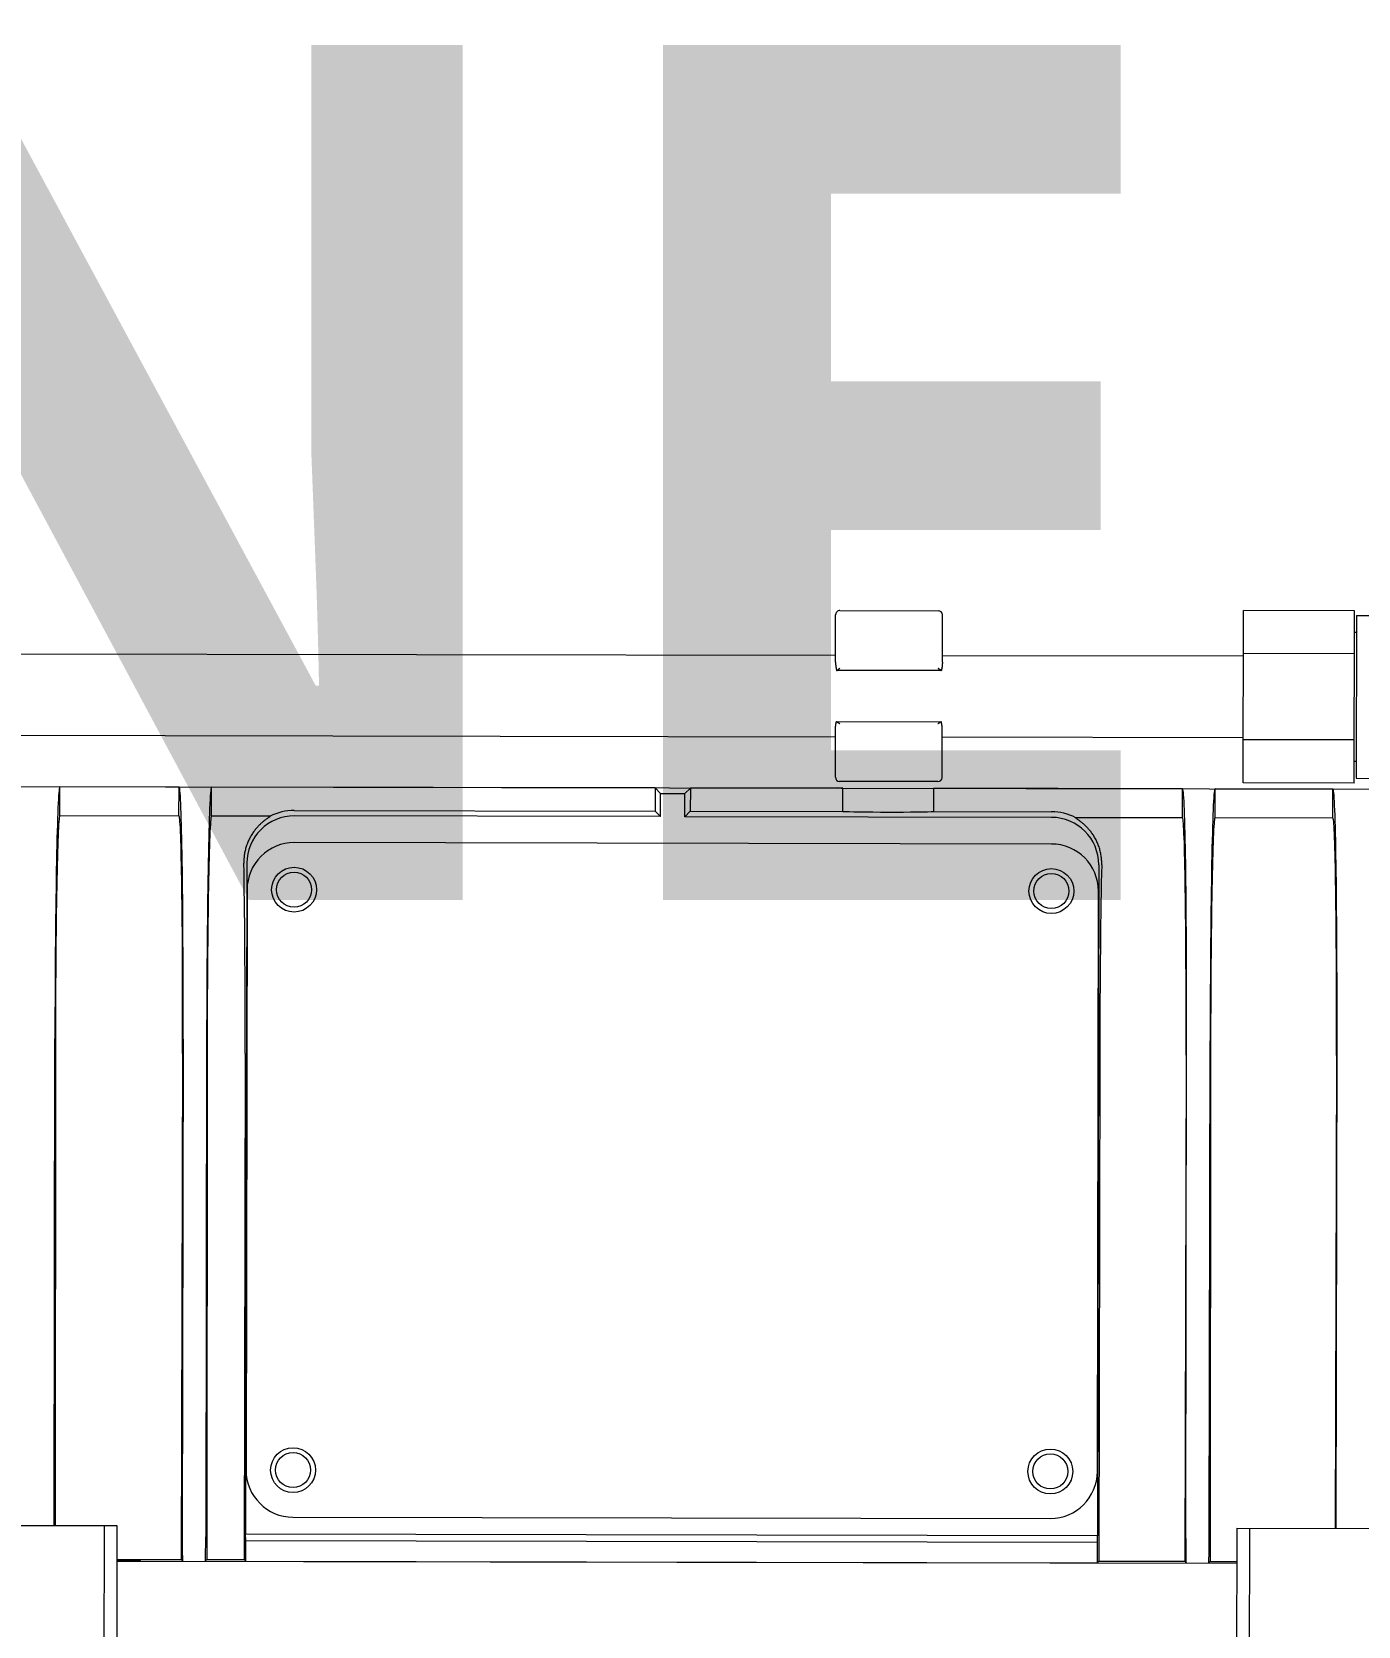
# Model space of a CAD drawing. Extents: x 766778 to 845620, y 133762 to 209800.
# Drawn here: x 786022.2 to 786332.5, y 191457.1 to 191830.1 of the extents above; entities that cross this region are included whole.
import ezdxf

# ---------------------------------------------------------------- set-up
doc = ezdxf.new("R2010")
doc.units = 0
doc.header["$MEASUREMENT"] = 0
doc.layers.get('0').update_dxf_attribs({"color": 1, "linetype": 'CONTINUOUS'})
doc.layers.add('LA-4748_SHOWN', color=2, linetype='CONTINUOUS', lineweight=53)

# ---------------------------------------------------------------- blocks, each defined once
blk = doc.blocks.new('ENGINE')
at = {"layer": 'LA-4748_SHOWN', "color": 252, "lineweight": 5}
for p, q in [((945163.52, 206374.88), (945163.58, 206385.94)), ((945164.58, 206386.93), (945187.58, 206386.81)), ((945188.52, 206374.74), (945188.58, 206385.81)), ((945258.77, 206346.28), (945258.98, 206386.6)), ((945284.77, 206346.14), (945284.98, 206386.46)), ((945285.47, 206385.35), (945285.27, 206347.25)), ((944912.53, 206377.78), (945163.53, 206376.46)), ((945163.52, 206374.88), (945163.52, 206374.8)), ((945163.52, 206374.8), (945163.52, 206374.71)), ((945163.52, 206374.71), (945163.52, 206374.63)), ((945163.52, 206374.63), (945163.52, 206374.55)), ((945163.52, 206374.55), (945163.53, 206374.47)), ((945188.52, 206374.66), (945188.51, 206374.58)), ((945188.51, 206374.58), (945188.51, 206374.5)), ((945188.51, 206374.5), (945188.51, 206374.42)), ((945188.52, 206374.74), (945188.52, 206374.66)), ((945188.53, 206376.33), (945258.92, 206375.96)), ((945163.53, 206374.47), (945163.53, 206374.39)), ((945163.53, 206374.39), (945163.54, 206374.31)), ((945163.54, 206374.31), (945163.54, 206374.23)), ((945163.54, 206374.23), (945163.55, 206374.15)), ((945163.55, 206374.15), (945163.56, 206374.06)), ((945163.56, 206374.06), (945163.57, 206373.98)), ((945163.57, 206373.98), (945163.57, 206373.9)), ((945163.57, 206373.9), (945163.58, 206373.82)), ((945163.58, 206373.82), (945163.59, 206373.74)), ((945163.59, 206373.74), (945163.61, 206373.66)), ((945163.61, 206373.66), (945163.62, 206373.58)), ((945163.62, 206373.58), (945163.63, 206373.5)), ((945163.63, 206373.5), (945163.64, 206373.42)), ((945163.64, 206373.42), (945163.66, 206373.34)), ((945163.66, 206373.34), (945163.67, 206373.26)), ((945163.67, 206373.26), (945163.69, 206373.18)), ((945163.69, 206373.18), (945163.71, 206373.1)), ((945163.71, 206373.1), (945163.72, 206373.02)), ((945163.72, 206373.02), (945163.74, 206372.94)), ((945163.74, 206372.94), (945163.77, 206372.95)), ((945163.74, 206372.94), (945163.75, 206372.94)), ((945163.75, 206372.94), (945163.76, 206372.93)), ((945163.75, 206372.94), (945163.75, 206372.94)), ((945163.76, 206372.93), (945163.77, 206372.93)), ((945163.76, 206372.93), (945163.76, 206372.93)), ((945163.77, 206372.95), (945163.8, 206372.96)), ((945163.77, 206372.93), (945163.78, 206372.93)), ((945163.77, 206372.93), (945163.77, 206372.93)), ((945163.78, 206372.93), (945163.79, 206372.93)), ((945163.78, 206372.93), (945163.78, 206372.93)), ((945163.79, 206372.93), (945163.8, 206372.92)), ((945163.8, 206372.96), (945163.82, 206372.97)), ((945163.8, 206372.92), (945163.81, 206372.92)), ((945163.81, 206372.92), (945163.82, 206372.92)), ((945163.81, 206372.92), (945163.81, 206372.92)), ((945163.82, 206372.97), (945163.85, 206372.99)), ((945163.82, 206372.92), (945163.83, 206372.92)), ((945163.83, 206372.92), (945163.84, 206372.92)), ((945163.83, 206372.92), (945163.83, 206372.92)), ((945163.84, 206372.92), (945163.85, 206372.92)), ((945163.85, 206372.99), (945163.88, 206373)), ((945163.85, 206372.92), (945163.86, 206372.92)), ((945163.85, 206372.92), (945163.85, 206372.92)), ((945163.86, 206372.92), (945163.87, 206372.92)), ((945163.86, 206372.92), (945163.86, 206372.92)), ((945163.87, 206372.92), (945163.87, 206372.92)), ((945188.14, 206372.79), (945163.87, 206372.92)), ((945163.88, 206373), (945163.91, 206373.02)), ((945163.91, 206373.02), (945163.95, 206373.04)), ((945163.95, 206373.04), (945163.98, 206373.06)), ((945163.98, 206373.06), (945164.01, 206373.08)), ((945164.01, 206373.08), (945164.04, 206373.1)), ((945164.04, 206373.1), (945164.07, 206373.12)), ((945164.07, 206373.12), (945164.11, 206373.14)), ((945164.11, 206373.14), (945164.14, 206373.16)), ((945164.14, 206373.16), (945164.17, 206373.18)), ((945164.17, 206373.18), (945164.21, 206373.2)), ((945164.21, 206373.2), (945164.24, 206373.23)), ((945164.24, 206373.23), (945164.27, 206373.25)), ((945164.27, 206373.25), (945164.31, 206373.27)), ((945164.31, 206373.27), (945164.34, 206373.3)), ((945164.34, 206373.3), (945164.37, 206373.32)), ((945164.37, 206373.32), (945164.41, 206373.34)), ((945164.41, 206373.34), (945164.51, 206373.41)), ((945187.54, 206373.27), (945187.51, 206373.29)), ((945187.58, 206373.25), (945187.54, 206373.27)), ((945187.61, 206373.22), (945187.58, 206373.25)), ((945187.64, 206373.2), (945187.61, 206373.22)), ((945187.68, 206373.17), (945187.64, 206373.2)), ((945187.71, 206373.15), (945187.68, 206373.17)), ((945187.75, 206373.13), (945187.71, 206373.15)), ((945187.78, 206373.1), (945187.75, 206373.13)), ((945187.81, 206373.08), (945187.78, 206373.1)), ((945187.85, 206373.06), (945187.81, 206373.08)), ((945187.88, 206373.03), (945187.85, 206373.06)), ((945187.91, 206373.01), (945187.88, 206373.03)), ((945187.94, 206372.99), (945187.91, 206373.01)), ((945187.98, 206372.97), (945187.94, 206372.99)), ((945188.01, 206372.95), (945187.98, 206372.97)), ((945188.04, 206372.93), (945188.01, 206372.95)), ((945188.07, 206372.91), (945188.04, 206372.93)), ((945188.1, 206372.89), (945188.07, 206372.91)), ((945188.13, 206372.88), (945188.1, 206372.89)), ((945188.16, 206372.86), (945188.13, 206372.88)), ((945188.15, 206372.79), (945188.14, 206372.79)), ((945188.15, 206372.79), (945188.16, 206372.79)), ((945188.19, 206372.85), (945188.16, 206372.86)), ((945188.17, 206372.79), (945188.16, 206372.79)), ((945188.17, 206372.79), (945188.17, 206372.79)), ((945188.17, 206372.79), (945188.19, 206372.79)), ((945188.22, 206372.83), (945188.19, 206372.85)), ((945188.19, 206372.79), (945188.19, 206372.79)), ((945188.2, 206372.79), (945188.19, 206372.79)), ((945188.2, 206372.79), (945188.2, 206372.79)), ((945188.21, 206372.79), (945188.2, 206372.79)), ((945188.21, 206372.8), (945188.21, 206372.79)), ((945188.22, 206372.8), (945188.21, 206372.8)), ((945188.25, 206372.82), (945188.22, 206372.83)), ((945188.23, 206372.8), (945188.22, 206372.8)), ((945188.23, 206372.8), (945188.23, 206372.8)), ((945188.24, 206372.8), (945188.23, 206372.8)), ((945188.24, 206372.8), (945188.24, 206372.8)), ((945188.25, 206372.8), (945188.24, 206372.8)), ((945188.27, 206372.81), (945188.25, 206372.82)), ((945188.26, 206372.81), (945188.25, 206372.8)), ((945188.25, 206372.8), (945188.25, 206372.8)), ((945188.26, 206372.81), (945188.26, 206372.81)), ((945188.27, 206372.81), (945188.26, 206372.81)), ((945188.29, 206372.89), (945188.27, 206372.81)), ((945188.27, 206372.81), (945188.27, 206372.81)), ((945188.31, 206372.97), (945188.29, 206372.89)), ((945188.33, 206373.05), (945188.31, 206372.97)), ((945188.34, 206373.13), (945188.33, 206373.05)), ((945188.36, 206373.21), (945188.34, 206373.13)), ((945188.38, 206373.29), (945188.36, 206373.21)), ((945188.39, 206373.37), (945188.38, 206373.29)), ((945188.4, 206373.45), (945188.39, 206373.37)), ((945188.42, 206373.53), (945188.4, 206373.45)), ((945188.43, 206373.61), (945188.42, 206373.53)), ((945188.44, 206373.69), (945188.43, 206373.61)), ((945188.45, 206373.77), (945188.44, 206373.69)), ((945188.46, 206373.85), (945188.45, 206373.77)), ((945188.47, 206373.93), (945188.46, 206373.85)), ((945188.48, 206374.01), (945188.47, 206373.93)), ((945188.49, 206374.1), (945188.48, 206374.01)), ((945188.5, 206374.26), (945188.49, 206374.18)), ((945188.49, 206374.18), (945188.49, 206374.1)), ((945188.51, 206374.42), (945188.5, 206374.34)), ((945188.5, 206374.34), (945188.5, 206374.26)), ((945163.46, 206359.57), (945163.47, 206359.65)), ((945163.47, 206359.73), (945163.48, 206359.81)), ((945163.47, 206359.65), (945163.47, 206359.73)), ((945163.48, 206359.81), (945163.49, 206359.89)), ((945163.49, 206359.89), (945163.5, 206359.98)), ((945163.5, 206359.98), (945163.51, 206360.06)), ((945163.51, 206360.06), (945163.52, 206360.14)), ((945163.52, 206360.14), (945163.54, 206360.22)), ((945163.54, 206360.22), (945163.55, 206360.3)), ((945163.55, 206360.3), (945163.56, 206360.38)), ((945163.56, 206360.38), (945163.58, 206360.46)), ((945163.58, 206360.46), (945163.59, 206360.54)), ((945163.59, 206360.54), (945163.61, 206360.62)), ((945163.61, 206360.62), (945163.62, 206360.7)), ((945163.62, 206360.7), (945163.64, 206360.78)), ((945163.64, 206360.78), (945163.66, 206360.86)), ((945163.66, 206360.86), (945163.68, 206360.94)), ((945163.68, 206360.94), (945163.7, 206360.93)), ((945163.68, 206360.94), (945163.69, 206360.94)), ((945163.68, 206360.94), (945163.68, 206360.94)), ((945163.69, 206360.94), (945163.7, 206360.94)), ((945163.69, 206360.94), (945163.69, 206360.94)), ((945163.7, 206360.94), (945163.71, 206360.95)), ((945163.7, 206360.93), (945163.73, 206360.91)), ((945163.71, 206360.95), (945163.72, 206360.95)), ((945163.72, 206360.95), (945163.73, 206360.95)), ((945163.72, 206360.95), (945163.72, 206360.95)), ((945163.73, 206360.95), (945163.74, 206360.95)), ((945163.73, 206360.95), (945163.73, 206360.95)), ((945163.73, 206360.91), (945163.76, 206360.9)), ((945163.74, 206360.95), (945163.75, 206360.95)), ((945163.74, 206360.95), (945163.74, 206360.95)), ((945163.75, 206360.95), (945163.76, 206360.95)), ((945163.75, 206360.95), (945163.75, 206360.95)), ((945163.76, 206360.95), (945163.77, 206360.96)), ((945163.76, 206360.9), (945163.79, 206360.89)), ((945163.77, 206360.96), (945163.78, 206360.96)), ((945163.77, 206360.96), (945163.77, 206360.96)), ((945163.78, 206360.96), (945163.79, 206360.96)), ((945163.78, 206360.96), (945163.78, 206360.96)), ((945163.79, 206360.96), (945163.8, 206360.96)), ((945163.79, 206360.96), (945163.79, 206360.96)), ((945163.79, 206360.89), (945163.82, 206360.87)), ((945163.8, 206360.96), (945163.81, 206360.96)), ((945163.81, 206360.96), (945188.08, 206360.83)), ((945163.82, 206360.87), (945163.85, 206360.85)), ((945163.85, 206360.85), (945163.88, 206360.84)), ((945163.88, 206360.84), (945163.91, 206360.82)), ((945163.91, 206360.82), (945163.94, 206360.8)), ((945163.94, 206360.8), (945163.98, 206360.78)), ((945163.98, 206360.78), (945164.01, 206360.76)), ((945164.01, 206360.76), (945164.04, 206360.73)), ((945164.04, 206360.73), (945164.07, 206360.71)), ((945164.07, 206360.71), (945164.11, 206360.69)), ((945164.11, 206360.69), (945164.14, 206360.67)), ((945164.14, 206360.67), (945164.17, 206360.64)), ((945164.17, 206360.64), (945164.21, 206360.62)), ((945164.21, 206360.62), (945164.24, 206360.6)), ((945164.24, 206360.6), (945164.27, 206360.57)), ((945164.27, 206360.57), (945164.31, 206360.55)), ((945164.31, 206360.55), (945164.34, 206360.53)), ((945164.34, 206360.53), (945164.37, 206360.5)), ((945164.37, 206360.5), (945164.44, 206360.45)), ((945187.48, 206360.36), (945187.44, 206360.33)), ((945187.51, 206360.38), (945187.48, 206360.36)), ((945187.54, 206360.4), (945187.51, 206360.38)), ((945187.58, 206360.43), (945187.54, 206360.4)), ((945187.61, 206360.45), (945187.58, 206360.43)), ((945187.65, 206360.47), (945187.61, 206360.45)), ((945187.68, 206360.5), (945187.65, 206360.47)), ((945187.71, 206360.52), (945187.68, 206360.5)), ((945187.75, 206360.54), (945187.71, 206360.52)), ((945187.78, 206360.57), (945187.75, 206360.54)), ((945187.81, 206360.59), (945187.78, 206360.57)), ((945187.85, 206360.61), (945187.81, 206360.59)), ((945187.88, 206360.63), (945187.85, 206360.61)), ((945187.91, 206360.65), (945187.88, 206360.63)), ((945187.94, 206360.67), (945187.91, 206360.65)), ((945187.98, 206360.69), (945187.94, 206360.67)), ((945188.01, 206360.71), (945187.98, 206360.69)), ((945188.04, 206360.73), (945188.01, 206360.71)), ((945188.07, 206360.74), (945188.04, 206360.73)), ((945188.1, 206360.76), (945188.07, 206360.74)), ((945188.08, 206360.83), (945188.09, 206360.83)), ((945188.09, 206360.83), (945188.09, 206360.83)), ((945188.09, 206360.83), (945188.11, 206360.83)), ((945188.13, 206360.77), (945188.1, 206360.76)), ((945188.11, 206360.83), (945188.12, 206360.83)), ((945188.13, 206360.83), (945188.12, 206360.83)), ((945188.13, 206360.83), (945188.13, 206360.83)), ((945188.14, 206360.82), (945188.13, 206360.83)), ((945188.16, 206360.79), (945188.13, 206360.77)), ((945188.15, 206360.82), (945188.14, 206360.82)), ((945188.15, 206360.82), (945188.15, 206360.82)), ((945188.16, 206360.82), (945188.15, 206360.82)), ((945188.16, 206360.82), (945188.16, 206360.82)), ((945188.17, 206360.82), (945188.16, 206360.82)), ((945188.18, 206360.8), (945188.16, 206360.79)), ((945188.17, 206360.82), (945188.17, 206360.82)), ((945188.18, 206360.82), (945188.17, 206360.82)), ((945188.18, 206360.82), (945188.18, 206360.82)), ((945188.19, 206360.81), (945188.18, 206360.82)), ((945188.21, 206360.81), (945188.18, 206360.8)), ((945188.19, 206360.81), (945188.19, 206360.81)), ((945188.2, 206360.81), (945188.19, 206360.81)), ((945188.2, 206360.81), (945188.21, 206360.81)), ((945188.23, 206360.73), (945188.21, 206360.81)), ((945188.25, 206360.65), (945188.23, 206360.73)), ((945188.26, 206360.57), (945188.25, 206360.65)), ((945188.28, 206360.49), (945188.26, 206360.57)), ((945188.29, 206360.41), (945188.28, 206360.49)), ((945188.31, 206360.33), (945188.29, 206360.41)), ((945188.32, 206360.25), (945188.31, 206360.33)), ((945188.33, 206360.17), (945188.32, 206360.25)), ((945188.35, 206360.09), (945188.33, 206360.17)), ((945188.36, 206360.01), (945188.35, 206360.09)), ((945188.37, 206359.93), (945188.36, 206360.01)), ((945188.38, 206359.84), (945188.37, 206359.93)), ((945188.39, 206359.76), (945188.38, 206359.84)), ((945188.39, 206359.68), (945188.39, 206359.76)), ((945188.4, 206359.6), (945188.39, 206359.68)), ((945188.41, 206359.52), (945188.4, 206359.6)), ((944912.43, 206358.73), (945163.43, 206357.41)), ((945163.38, 206347.94), (945163.43, 206359)), ((945163.43, 206359), (945163.44, 206359.08)), ((945163.44, 206359.33), (945163.45, 206359.41)), ((945163.44, 206359.25), (945163.44, 206359.33)), ((945163.44, 206359.16), (945163.44, 206359.25)), ((945163.44, 206359.08), (945163.44, 206359.16)), ((945163.45, 206359.49), (945163.46, 206359.57)), ((945163.45, 206359.41), (945163.45, 206359.49)), ((945188.38, 206347.81), (945188.43, 206358.87)), ((945188.42, 206359.44), (945188.41, 206359.52)), ((945188.42, 206359.36), (945188.42, 206359.44)), ((945188.42, 206359.28), (945188.42, 206359.36)), ((945188.43, 206359.2), (945188.42, 206359.28)), ((945188.43, 206359.11), (945188.43, 206359.2)), ((945188.43, 206359.03), (945188.43, 206359.11)), ((945188.43, 206358.95), (945188.43, 206359.03)), ((945188.43, 206358.87), (945188.43, 206358.95)), ((945188.43, 206357.28), (945258.82, 206356.91)), ((945284.82, 206356.22), (945258.82, 206356.36)), ((945285.29, 206351.22), (945284.79, 206351.22)), ((944889.22, 206346.84), (945163.85, 206345.39)), ((944981.87, 206346.25), (944981.92, 206346.3)), ((944981.89, 206339.52), (944981.92, 206346.3)), ((945009.81, 206346.15), (944981.92, 206346.3)), ((945009.76, 206339.38), (945009.81, 206346.15)), ((945009.81, 206346.15), (945009.86, 206346.1)), ((945017.42, 206346.11), (945017.37, 206346.06)), ((945017.39, 206339.34), (945017.42, 206346.11)), ((945121.19, 206345.57), (945017.42, 206346.11)), ((945121.19, 206345.57), (945121.16, 206340.17)), ((945121.19, 206345.57), (945122.49, 206344.25)), ((945129.44, 206345.52), (945128.12, 206344.22)), ((945129.44, 206345.52), (945129.41, 206340.12)), ((945165.11, 206345.36), (945129.44, 206345.52)), ((945187.37, 206346.81), (945164.37, 206346.93)), ((945164.76, 206345.39), (945166.02, 206345.29)), ((945165.08, 206339.93), (945165.11, 206345.36)), ((945165.11, 206345.39), (945294.86, 206344.7)), ((945186.38, 206339.82), (945186.41, 206345.27)), ((945244.6, 206344.92), (945186.41, 206345.27)), ((945244.56, 206338.14), (945244.6, 206344.92)), ((945244.65, 206344.87), (945244.6, 206344.92)), ((945252.17, 206344.83), (945252.22, 206344.88)), ((945252.19, 206338.1), (945252.22, 206344.88)), ((945279.8, 206344.73), (945252.22, 206344.88)), ((945284.77, 206346.14), (945258.77, 206346.28)), ((945279.76, 206337.96), (945279.8, 206344.73)), ((945279.85, 206344.68), (945279.8, 206344.73)), ((945285.27, 206347.25), (945329.87, 206347.01)), ((945122.47, 206338.85), (945122.49, 206344.25)), ((945122.49, 206344.25), (945128.12, 206344.22)), ((945128.09, 206338.82), (945128.12, 206344.22)), ((944981.85, 206339.48), (944981.89, 206339.52)), ((945009.76, 206339.38), (944981.89, 206339.52)), ((945009.81, 206339.33), (945009.76, 206339.38)), ((945017.35, 206339.29), (945017.39, 206339.34)), ((945031.06, 206339.26), (945017.39, 206339.34)), ((945028.59, 206337.23), (945028.46, 206337.09)), ((945028.73, 206337.36), (945028.59, 206337.23)), ((945028.87, 206337.49), (945028.73, 206337.36)), ((945029.01, 206337.61), (945028.87, 206337.49)), ((945029.14, 206337.73), (945029.01, 206337.61)), ((945029.27, 206337.84), (945029.14, 206337.73)), ((945029.4, 206337.95), (945029.27, 206337.84)), ((945029.52, 206338.05), (945029.4, 206337.95)), ((945029.64, 206338.15), (945029.52, 206338.05)), ((945029.76, 206338.24), (945029.64, 206338.15)), ((945029.88, 206338.33), (945029.76, 206338.24)), ((945029.99, 206338.42), (945029.88, 206338.33)), ((945030.09, 206338.5), (945029.99, 206338.42)), ((945030.2, 206338.57), (945030.09, 206338.5)), ((945030.29, 206338.64), (945030.2, 206338.57)), ((945030.39, 206338.71), (945030.29, 206338.64)), ((945030.47, 206338.77), (945030.39, 206338.71)), ((945030.56, 206338.82), (945030.47, 206338.77)), ((945030.63, 206338.88), (945030.56, 206338.82)), ((945030.7, 206338.93), (945030.63, 206338.88)), ((945030.77, 206338.97), (945030.7, 206338.93)), ((945030.83, 206339.01), (945030.77, 206338.97)), ((945030.88, 206339.05), (945030.83, 206339.01)), ((945030.93, 206339.08), (945030.88, 206339.05)), ((945030.97, 206339.11), (945030.93, 206339.08)), ((945031, 206339.14), (945030.97, 206339.11)), ((945031.03, 206339.16), (945031, 206339.14)), ((945031.05, 206339.18), (945031.03, 206339.16)), ((945031.06, 206339.2), (945031.05, 206339.18)), ((945031.07, 206339.22), (945031.06, 206339.26)), ((945031.07, 206339.21), (945031.06, 206339.2)), ((945031.07, 206339.22), (945031.07, 206339.21)), ((945122.47, 206338.85), (945036.73, 206339.3)), ((945036.74, 206340.61), (945121.16, 206340.17)), ((945122.47, 206338.85), (945121.16, 206340.17)), ((945128.09, 206338.82), (945129.41, 206340.12)), ((945213.93, 206338.36), (945128.09, 206338.82)), ((945129.41, 206340.12), (945165.08, 206339.93)), ((945186.38, 206339.82), (945213.93, 206339.68)), ((945219.59, 206338.27), (945219.58, 206338.23)), ((945219.58, 206338.22), (945219.58, 206338.23)), ((945219.59, 206338.2), (945219.58, 206338.22)), ((945244.56, 206338.14), (945219.59, 206338.27)), ((945219.61, 206338.19), (945219.59, 206338.2)), ((945219.63, 206338.17), (945219.61, 206338.19)), ((945219.65, 206338.15), (945219.63, 206338.17)), ((945219.69, 206338.12), (945219.65, 206338.15)), ((945219.73, 206338.09), (945219.69, 206338.12)), ((945219.77, 206338.06), (945219.73, 206338.09)), ((945219.82, 206338.02), (945219.77, 206338.06)), ((945219.88, 206337.98), (945219.82, 206338.02)), ((945219.95, 206337.93), (945219.88, 206337.98)), ((945220.02, 206337.88), (945219.95, 206337.93)), ((945220.1, 206337.83), (945220.02, 206337.88)), ((945220.18, 206337.77), (945220.1, 206337.83)), ((945220.26, 206337.71), (945220.18, 206337.77)), ((945220.36, 206337.64), (945220.26, 206337.71)), ((945220.45, 206337.57), (945220.36, 206337.64)), ((945220.56, 206337.49), (945220.45, 206337.57)), ((945220.66, 206337.41), (945220.56, 206337.49)), ((945220.77, 206337.32), (945220.66, 206337.41)), ((945220.89, 206337.23), (945220.77, 206337.32)), ((945221.01, 206337.14), (945220.89, 206337.23)), ((945244.61, 206338.09), (945244.56, 206338.14)), ((945252.14, 206338.05), (945252.19, 206338.1)), ((945279.76, 206337.96), (945252.19, 206338.1)), ((945279.81, 206337.91), (945279.76, 206337.96)), ((945026.06, 206333.67), (945025.95, 206333.43)), ((945026.17, 206333.9), (945026.06, 206333.67)), ((945026.29, 206334.13), (945026.17, 206333.9)), ((945026.41, 206334.35), (945026.29, 206334.13)), ((945026.53, 206334.57), (945026.41, 206334.35)), ((945026.66, 206334.78), (945026.53, 206334.57)), ((945026.79, 206334.99), (945026.66, 206334.78)), ((945026.92, 206335.2), (945026.79, 206334.99)), ((945027.05, 206335.39), (945026.92, 206335.2)), ((945027.19, 206335.59), (945027.05, 206335.39)), ((945027.33, 206335.78), (945027.19, 206335.59)), ((945027.47, 206335.96), (945027.33, 206335.78)), ((945027.61, 206336.14), (945027.47, 206335.96)), ((945027.75, 206336.31), (945027.61, 206336.14)), ((945027.89, 206336.48), (945027.75, 206336.31)), ((945028.03, 206336.64), (945027.89, 206336.48)), ((945028.17, 206336.79), (945028.03, 206336.64)), ((945028.31, 206336.94), (945028.17, 206336.79)), ((945028.46, 206337.09), (945028.31, 206336.94)), ((945221.13, 206337.04), (945221.01, 206337.14)), ((945221.25, 206336.93), (945221.13, 206337.04)), ((945221.38, 206336.82), (945221.25, 206336.93)), ((945221.51, 206336.71), (945221.38, 206336.82)), ((945221.64, 206336.59), (945221.51, 206336.71)), ((945221.78, 206336.46), (945221.64, 206336.59)), ((945221.91, 206336.33), (945221.78, 206336.46)), ((945222.05, 206336.2), (945221.91, 206336.33)), ((945222.19, 206336.05), (945222.05, 206336.2)), ((945222.33, 206335.91), (945222.19, 206336.05)), ((945222.47, 206335.75), (945222.33, 206335.91)), ((945222.61, 206335.6), (945222.47, 206335.75)), ((945222.75, 206335.43), (945222.61, 206335.6)), ((945222.89, 206335.26), (945222.75, 206335.43)), ((945223.03, 206335.09), (945222.89, 206335.26)), ((945223.17, 206334.91), (945223.03, 206335.09)), ((945223.3, 206334.73), (945223.17, 206334.91)), ((945223.44, 206334.54), (945223.3, 206334.73)), ((945223.57, 206334.34), (945223.44, 206334.54)), ((945223.7, 206334.14), (945223.57, 206334.34)), ((945223.83, 206333.94), (945223.7, 206334.14)), ((945223.96, 206333.73), (945223.83, 206333.94)), ((945224.08, 206333.51), (945223.96, 206333.73)), ((945224.2, 206333.29), (945224.08, 206333.51)), ((945024.98, 206329.9), (945024.95, 206329.63)), ((945025.02, 206330.16), (945024.98, 206329.9)), ((945025.05, 206330.42), (945025.02, 206330.16)), ((945025.1, 206330.68), (945025.05, 206330.42)), ((945025.15, 206330.94), (945025.1, 206330.68)), ((945025.21, 206331.2), (945025.15, 206330.94)), ((945025.27, 206331.45), (945025.21, 206331.2)), ((945025.33, 206331.71), (945025.27, 206331.45)), ((945025.41, 206331.96), (945025.33, 206331.71)), ((945025.48, 206332.21), (945025.41, 206331.96)), ((945025.57, 206332.46), (945025.48, 206332.21)), ((945025.66, 206332.71), (945025.57, 206332.46)), ((945025.75, 206332.95), (945025.66, 206332.71)), ((945025.85, 206333.2), (945025.75, 206332.95)), ((945025.95, 206333.43), (945025.85, 206333.2)), ((945213.89, 206332.13), (945036.7, 206333.06)), ((945224.32, 206333.07), (945224.2, 206333.29)), ((945224.43, 206332.84), (945224.32, 206333.07)), ((945224.54, 206332.61), (945224.43, 206332.84)), ((945224.65, 206332.37), (945224.54, 206332.61)), ((945224.75, 206332.13), (945224.65, 206332.37)), ((945224.84, 206331.89), (945224.75, 206332.13)), ((945224.93, 206331.64), (945224.84, 206331.89)), ((945225.02, 206331.4), (945224.93, 206331.64)), ((945225.1, 206331.15), (945225.02, 206331.4)), ((945225.17, 206330.9), (945225.1, 206331.15)), ((945225.24, 206330.64), (945225.17, 206330.9)), ((945225.31, 206330.39), (945225.24, 206330.64)), ((945225.37, 206330.13), (945225.31, 206330.39)), ((945225.42, 206329.87), (945225.37, 206330.13)), ((945225.47, 206329.62), (945225.42, 206329.87)), ((945025.61, 206328.29), (945024.78, 206171.32)), ((945024.91, 206328.84), (945024.9, 206328.57)), ((945024.9, 206328.57), (945024.9, 206328.3)), ((945024.92, 206329.1), (945024.91, 206328.84)), ((945024.93, 206329.37), (945024.92, 206329.1)), ((945024.95, 206329.63), (945024.93, 206329.37)), ((945224.93, 206327.25), (945224.1, 206170.27)), ((945225.51, 206329.36), (945225.47, 206329.62)), ((945225.54, 206329.1), (945225.51, 206329.36)), ((945225.57, 206328.83), (945225.54, 206329.1)), ((945225.6, 206328.57), (945225.57, 206328.83)), ((945225.62, 206328.31), (945225.6, 206328.57)), ((945225.63, 206328.04), (945225.62, 206328.31)), ((945225.64, 206327.78), (945225.63, 206328.04)), ((945225.63, 206327.24), (945225.64, 206327.51)), ((945225.64, 206327.51), (945225.64, 206327.78)), ((945025.64, 206322.12), (945024.92, 206186.32)), ((945224.12, 206185.27), (945224.84, 206321.07)), ((944979.96, 206173.49), (944980.55, 206287.37)), ((945010.55, 206287.21), (945009.94, 206170.78)), ((945016.05, 206287.18), (945015.44, 206170.75)), ((945244.74, 206169.54), (945245.35, 206285.98)), ((945250.24, 206169.51), (945250.85, 206285.95)), ((945279.95, 206171.8), (945280.55, 206285.79)), ((944980.66, 206283.99), (944980.18, 206173.49)), ((945010.42, 206283.83), (945009.68, 206165.43)), ((945016.16, 206283.8), (945015.65, 206165.4)), ((945025.06, 206283.76), (945024.44, 206165.36)), ((945225.01, 206282.7), (945224.39, 206164.3)), ((945245.21, 206282.6), (945244.48, 206164.2)), ((945250.95, 206282.57), (945250.44, 206164.17)), ((945280.41, 206282.41), (945279.73, 206171.8)), ((944934.68, 206173.74), (944994.68, 206173.41)), ((944991.68, 206173.42), (944990.79, 206014.82)), ((944994.68, 206173.41), (944993.79, 206014.81)), ((945035.87, 206175.26), (945213.06, 206174.33)), ((945024.8, 206169.82), (945024.78, 206171.32)), ((945224.1, 206170.27), (945024.78, 206171.32)), ((945024.8, 206169.82), (945224.07, 206168.77)), ((945024.81, 206164.98), (945024.84, 206169.82)), ((945224.07, 206168.77), (945224.1, 206170.27)), ((945256.68, 206171.93), (945255.78, 206013.33)), ((945256.68, 206171.93), (945316.67, 206171.6)), ((945259.68, 206171.92), (945258.78, 206013.32)), ((945224.03, 206168.77), (945224.01, 206163.93)), ((944994.65, 206165.34), (944994.63, 206165.34)), ((944994.63, 206165.16), (944994.64, 206165.16)), ((945256.63, 206163.66), (944994.63, 206165.04)), ((944994.64, 206165.51), (945009.68, 206165.43)), ((944994.64, 206165.16), (944994.66, 206165.16)), ((944994.65, 206165.34), (944994.73, 206165.34)), ((944994.66, 206165.16), (944994.75, 206165.16)), ((944994.74, 206165.34), (944994.73, 206165.34)), ((944994.74, 206165.34), (944994.91, 206165.34)), ((944994.75, 206165.16), (944994.76, 206165.16)), ((944994.76, 206165.16), (944994.91, 206165.16)), ((944995.39, 206165.34), (944994.91, 206165.34)), ((944994.91, 206165.16), (944995.39, 206165.15)), ((944995.87, 206165.33), (944995.39, 206165.34)), ((944995.39, 206165.15), (944995.87, 206165.15)), ((944996.37, 206165.33), (944995.87, 206165.33)), ((944995.87, 206165.15), (944996.37, 206165.15)), ((944996.86, 206165.32), (944996.37, 206165.33)), ((944996.37, 206165.15), (944996.86, 206165.15)), ((944997.33, 206165.32), (944996.86, 206165.32)), ((944996.86, 206165.15), (944997.33, 206165.15)), ((944997.79, 206165.31), (944997.33, 206165.32)), ((944997.33, 206165.15), (944997.79, 206165.16)), ((944998.22, 206165.3), (944997.79, 206165.31)), ((944997.79, 206165.16), (944998.22, 206165.16)), ((944998.63, 206165.29), (944998.22, 206165.3)), ((944998.22, 206165.16), (944998.62, 206165.16)), ((944998.62, 206165.16), (944998.99, 206165.17)), ((944998.99, 206165.28), (944998.63, 206165.29)), ((944999.31, 206165.28), (944998.99, 206165.28)), ((944998.99, 206165.17), (944999.31, 206165.18)), ((944999.58, 206165.27), (944999.31, 206165.28)), ((944999.31, 206165.18), (944999.58, 206165.18)), ((944999.79, 206165.26), (944999.58, 206165.27)), ((944999.58, 206165.18), (944999.79, 206165.19)), ((944999.96, 206165.25), (944999.79, 206165.26)), ((944999.79, 206165.19), (944999.96, 206165.2)), ((945000.07, 206165.24), (944999.96, 206165.25)), ((944999.96, 206165.2), (945000.07, 206165.2)), ((945000.14, 206165.23), (945000.07, 206165.24)), ((945000.07, 206165.2), (945000.14, 206165.21)), ((945000.16, 206165.22), (945000.14, 206165.23)), ((945000.14, 206165.21), (945000.16, 206165.22)), ((945009.68, 206165.43), (945010.01, 206165.1)), ((945015.65, 206165.4), (945015.31, 206165.07)), ((945015.65, 206165.4), (945024.44, 206165.36)), ((945024.44, 206165.36), (945024.81, 206164.98)), ((945024.81, 206164.98), (945224.01, 206163.93)), ((945224.39, 206164.3), (945224.01, 206163.93)), ((945224.39, 206164.3), (945244.48, 206164.2)), ((945244.48, 206164.2), (945244.81, 206163.87)), ((945250.44, 206164.17), (945250.11, 206163.84)), ((945250.44, 206164.17), (945256.63, 206164.13))]:
    blk.add_line(p, q, dxfattribs=at)
at = {"layer": 'LA-4748_SHOWN', "color": 252, "lineweight": 9}
for p, q in [((945284.98, 206386.46), (945258.98, 206386.6)), ((945285.47, 206385.35), (945330.07, 206385.11)), ((945285.45, 206381.38), (945284.95, 206381.38)), ((945284.93, 206376.38), (945258.93, 206376.52))]:
    blk.add_line(p, q, dxfattribs=at)
at = {"layer": 'LA-4748_SHOWN', "color": 252, "lineweight": 5}
for centre, radius in [((945036.64, 206322.06), 5.25), ((945036.64, 206322.06), 4.1), ((945213.84, 206321.13), 5.25), ((945213.84, 206321.13), 4.1), ((945035.92, 206186.26), 5.25), ((945035.92, 206186.26), 4.1), ((945213.12, 206185.33), 5.25), ((945213.12, 206185.33), 4.1)]:
    blk.add_circle(centre, radius, dxfattribs=at)
for centre, radius, start, end in [((945164.58, 206385.93), 1, 89.6986, 179.6986), ((945187.58, 206385.81), 1, 359.6986, 89.6986), ((945164.38, 206347.93), 1, 179.6986, 269.6986), ((945187.38, 206347.81), 1, 269.6986, 359.6986), ((945036.67, 206328.24), 11.06, 89.6986, 179.6986), ((945036.67, 206328.24), 12.37, 89.6986, 116.9609), ((945213.87, 206327.3), 12.37, 62.4363, 89.6986), ((945213.87, 206327.3), 11.06, 359.6986, 89.6986), ((945036.64, 206322.06), 11, 89.6986, 179.6986), ((945213.84, 206321.13), 11, 359.6986, 89.6986), ((945035.92, 206186.26), 11, 179.6986, 269.6986), ((945213.12, 206185.33), 11, 269.6986, 359.6986)]:
    blk.add_arc(centre, radius, start, end, dxfattribs=at)
for centre, major_axis, ratio, start_param, end_param in [((944981.62, 206283.98), (0.27, 62.28), 0.017427, 0.017368, 1.516452), ((945009.45, 206283.84), (0.39, 62.28), 0.017427, 4.766717, 6.265833), ((945017.12, 206283.8), (0.27, 62.28), 0.017427, 0.017352, 1.516468), ((945244.25, 206282.6), (0.39, 62.28), 0.017427, 4.766733, 6.265818), ((945251.92, 206282.56), (0.27, 62.28), 0.017427, 0.017368, 1.516452), ((945279.45, 206282.41), (0.39, 62.28), 0.017427, 4.766733, 6.265818), ((944981.62, 206283.98), (0.24, 55.5), 0.017427, 0.017348, 1.570734), ((945009.45, 206283.84), (0.34, 55.5), 0.017427, 4.712451, 6.265838), ((945017.12, 206283.8), (0.24, 55.5), 0.017427, 0.017348, 1.570734), ((945175.73, 206339.93), (-11, 0.06), 0.017452, 0.252471, 2.889122), ((945244.25, 206282.6), (0.34, 55.5), 0.017427, 4.712451, 6.265838), ((945251.92, 206282.56), (0.24, 55.5), 0.017427, 0.017348, 1.570734), ((945279.45, 206282.42), (0.34, 55.5), 0.017427, 4.712451, 6.265838), ((945024.09, 206283.76), (-0.29, -55.49), 0.017452, 1.570769, 2.502427), ((945225.98, 206282.7), (-0.29, -55.49), 0.017452, 3.780758, 4.712417), ((945010.05, 206171.1), (-0.04, -6), 0.017427, 4.766583, 6.265968), ((945015.34, 206171.07), (-0.03, -6), 0.017427, 0.017218, 1.516602), ((945244.85, 206169.86), (-0.04, -6), 0.017427, 4.766567, 6.265983), ((945250.14, 206169.84), (-0.03, -6), 0.017427, 0.017202, 1.516618)]:
    blk.add_ellipse(centre, major_axis=major_axis, ratio=ratio, start_param=start_param, end_param=end_param, dxfattribs=at)

msp = doc.modelspace()

# ---------------------------------------------------------------- block references
at = {"color": 7, "linetype": 'Continuous', "rotation": 0.1984573570547499}
msp.add_blockref('ENGINE', (-158232.80366, -17964.77499), dxfattribs=at)

# ---------------------------------------------------------------- texts
at = {"color": 51, "linetype": 'Continuous', "insert": (785287, 191827), "char_height": 200, "attachment_point": 1}
msp.add_mtext_dynamic_manual_height_columns('{\\fYu Gothic UI Semibold|b0|i0|c0|p34;ENGINE ROOM}', width=3578.1840685, gutter_width=1, heights=[0], dxfattribs=at)

doc.saveas('drawing.dxf')
